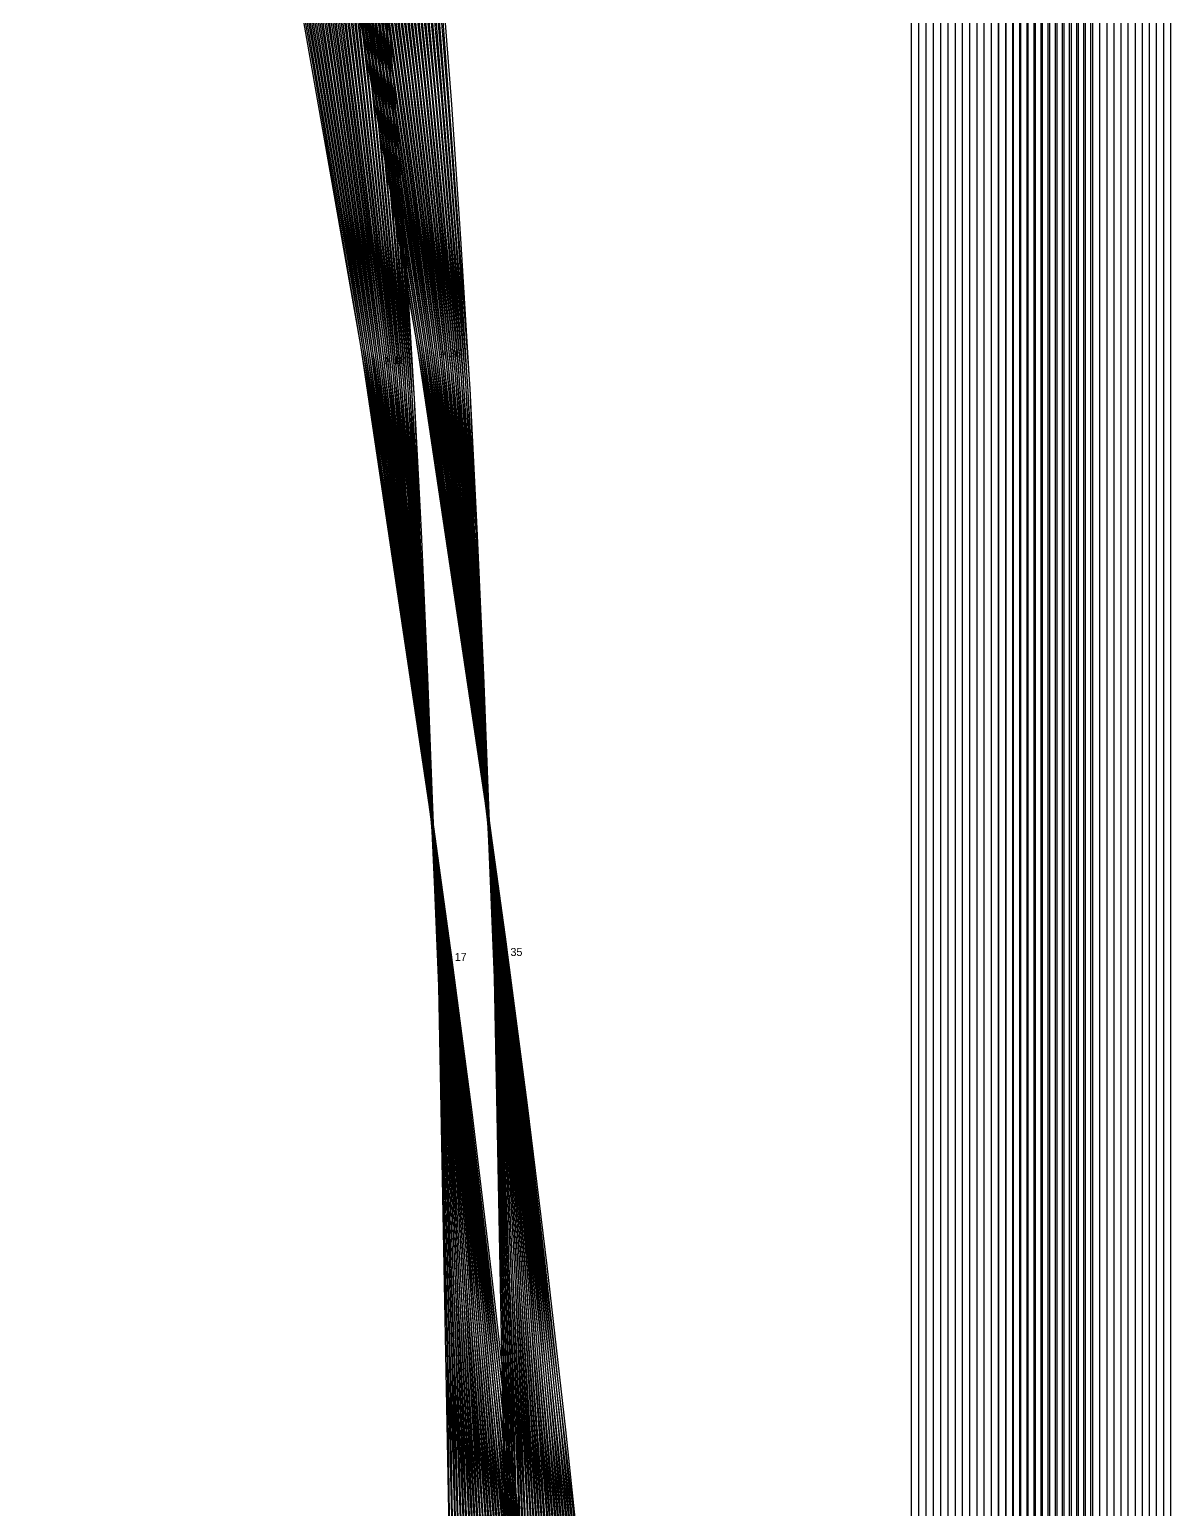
# Model space of a CAD drawing. Extents: x -183 to 1251, y -69 to 1317.
# Drawn here: x 6.3 to 149, y 300.9 to 485.8 of the extents above; entities that cross this region are included whole.
import ezdxf

# ---------------------------------------------------------------- set-up
doc = ezdxf.new("R2010")
doc.units = 0
for name, color, linetype in [('1', 7, 'CONTINUOUS'), ('14', 7, 'CONTINUOUS'), ('3', 7, 'CONTINUOUS'), ('84', 7, 'CONTINUOUS'), ('87', 7, 'CONTINUOUS')]:
    doc.layers.add(name, color=color, linetype=linetype)

# ---------------------------------------------------------------- blocks, each defined once
blk = doc.blocks.new('piece-1_s220_M')
at = {"layer": '1'}
blk.add_lwpolyline([(62.24, 663.8), (62.3, 655.83), (62.87, 646.66), (67.11, 633.73), (74.44, 623.52), (82.23, 617.17), (92.26, 612.49), (98.75, 610.96), (106.59, 610.41), (106.81, 610.41), (126.57, 610.01), (126.57, 13.48), (59.57, 13.48), (59.61, 110.45), (59.58, 202.54), (59.04, 287.5), (57.51, 366.25), (54.47, 439.67), (49.46, 508.64), (44, 558.88), (37.18, 605.47), (28.78, 650.21)], close=True, dxfattribs=at)
at = {"layer": '14'}
blk.add_lwpolyline([(55.32, 653.44), (55.7, 647.27), (57.85, 637.73), (60.65, 630.98), (65.87, 622.71), (74.46, 614.09), (82.49, 608.96), (93.62, 604.83), (100.7, 603.66), (116.57, 603.21), (116.57, 23.48), (66.57, 23.48), (66.61, 110.83), (66.57, 203.12), (66.03, 288.3), (64.48, 367.27), (61.42, 440.93), (56.36, 510.13), (48.83, 575.67), (41.26, 622.86), (36.79, 645.91)], close=True, dxfattribs=at)
at = {"layer": '84'}
for points in [[(126.57, 610.01), (126.57, 13.48)], [(59.04, 287.5), (58.61, 318.92), (57.99, 348.33), (57.51, 366.25), (57.47, 367.52), (56.86, 386.36), (56.15, 404.88), (55.34, 423.08), (54.47, 439.67), (54.4, 440.98), (53.35, 458.59), (52.16, 475.92), (50.83, 492.98)]]:
    blk.add_lwpolyline(points, dxfattribs=at)
at = {"layer": '87'}
for points in [[(116.57, 603.21), (116.57, 23.48)], [(66.03, 288.3), (65.61, 319.04), (64.99, 348.5), (64.48, 367.27), (64.47, 367.72), (63.86, 386.61), (63.15, 405.17), (62.33, 423.42), (61.42, 440.93), (61.39, 441.37), (60.33, 459.03), (59.14, 476.43), (57.81, 493.56)]]:
    blk.add_lwpolyline(points, dxfattribs=at)
blk = doc.blocks.new('piece-9_s240_M')
at = {"layer": '1'}
blk.add_lwpolyline([(61.42, 664.04), (61.48, 655.87), (62.12, 646.48), (66.55, 633.27), (74.1, 622.83), (82.09, 616.33), (92.36, 611.53), (99, 609.95), (107.03, 609.37), (107.26, 609.36), (127.5, 608.96), (127.5, 13.24), (60.5, 13.24), (60.48, 110.37), (60.28, 202.61), (59.44, 287.7), (57.58, 366.56), (54.2, 440.09), (48.89, 509.15), (43.24, 559.45), (36.3, 606.1), (27.85, 650.9)], close=True, dxfattribs=at)
at = {"layer": '14'}
blk.add_lwpolyline([(54.5, 653.81), (54.89, 647.47), (57.1, 637.66), (59.98, 630.71), (65.35, 622.21), (74.19, 613.35), (82.45, 608.06), (93.89, 603.82), (101.18, 602.61), (117.5, 602.15), (117.5, 23.24), (67.5, 23.24), (67.48, 110.72), (67.27, 203.16), (66.43, 288.46), (64.55, 367.54), (61.15, 441.3), (55.79, 510.58), (48.02, 576.2), (40.37, 623.45), (35.88, 646.52)], close=True, dxfattribs=at)
at = {"layer": '84'}
for points in [[(127.5, 608.96), (127.5, 13.24)], [(59.44, 287.7), (58.89, 319.07), (58.14, 348.52), (57.58, 366.56), (57.54, 367.73), (56.85, 386.6), (56.05, 405.14), (55.15, 423.36), (54.2, 440.09), (54.14, 441.28), (53, 458.91), (51.73, 476.27), (50.33, 493.36)]]:
    blk.add_lwpolyline(points, dxfattribs=at)
at = {"layer": '87'}
for points in [[(117.5, 602.15), (117.5, 23.24)], [(66.43, 288.46), (65.89, 319.22), (65.14, 348.71), (64.55, 367.54), (64.54, 367.97), (63.84, 386.87), (63.05, 405.46), (62.14, 423.73), (61.15, 441.3), (61.12, 441.71), (59.98, 459.39), (58.71, 476.81), (57.31, 493.96)]]:
    blk.add_lwpolyline(points, dxfattribs=at)
blk = doc.blocks.new('piece-17_s260_M')
at = {"layer": '1'}
blk.add_lwpolyline([(60.59, 664.28), (60.66, 655.92), (61.35, 646.3), (65.98, 632.8), (73.74, 622.13), (81.93, 615.49), (92.44, 610.56), (99.24, 608.93), (107.46, 608.31), (107.7, 608.3), (128.43, 607.89), (128.43, 13), (61.43, 13), (61.34, 110.28), (60.95, 202.66), (59.84, 287.88), (57.65, 366.86), (53.94, 440.48), (48.32, 509.63), (42.48, 559.98), (35.42, 606.69), (26.93, 651.55)], close=True, dxfattribs=at)
at = {"layer": '14'}
blk.add_lwpolyline([(53.68, 654.18), (54.07, 647.67), (56.35, 637.58), (59.3, 630.44), (64.83, 621.71), (73.91, 612.59), (82.4, 607.16), (94.16, 602.8), (101.65, 601.56), (118.42, 601.09), (118.42, 23), (68.43, 23), (68.34, 110.61), (67.95, 203.18), (66.83, 288.6), (64.62, 367.79), (60.88, 441.64), (55.21, 511), (47.23, 576.69), (39.47, 624), (34.97, 647.11)], close=True, dxfattribs=at)
at = {"layer": '84'}
for points in [[(128.43, 607.89), (128.43, 13)], [(59.84, 287.88), (59.17, 319.2), (58.3, 348.69), (57.65, 366.86), (57.61, 367.92), (56.83, 386.81), (55.95, 405.37), (54.97, 423.62), (53.94, 440.48), (53.87, 441.57), (52.65, 459.22), (51.31, 476.6), (49.84, 493.71)]]:
    blk.add_lwpolyline(points, dxfattribs=at)
at = {"layer": '87'}
for points in [[(118.42, 601.09), (118.42, 23)], [(66.83, 288.6), (66.17, 319.38), (65.29, 348.91), (64.62, 367.79), (64.61, 368.19), (63.83, 387.12), (62.95, 405.73), (61.96, 424.03), (60.88, 441.64), (60.86, 442.02), (59.63, 459.73), (58.29, 477.17), (56.81, 494.34)]]:
    blk.add_lwpolyline(points, dxfattribs=at)
blk = doc.blocks.new('piece-25_s280_M')
at = {"layer": '1'}
blk.add_lwpolyline([(59.76, 664.53), (59.83, 655.97), (60.6, 646.13), (65.4, 632.34), (73.38, 621.44), (81.77, 614.65), (92.52, 609.59), (99.47, 607.9), (107.89, 607.25), (108.13, 607.24), (129.35, 606.82), (129.35, 12.75), (62.35, 12.75), (62.19, 110.18), (61.62, 202.7), (60.24, 288.05), (57.72, 367.13), (53.67, 440.85), (47.75, 510.08), (41.73, 560.49), (34.55, 607.25), (26.01, 652.18)], close=True, dxfattribs=at)
at = {"layer": '14'}
blk.add_lwpolyline([(52.85, 654.54), (53.25, 647.85), (55.59, 637.5), (58.63, 630.16), (64.3, 621.19), (73.63, 611.83), (82.34, 606.25), (94.43, 601.77), (102.11, 600.5), (119.35, 600.02), (119.35, 22.75), (69.35, 22.75), (69.19, 110.49), (68.62, 203.19), (67.22, 288.73), (64.69, 368.03), (60.61, 441.97), (54.65, 511.41), (46.43, 577.17), (38.59, 624.53), (34.06, 647.67)], close=True, dxfattribs=at)
at = {"layer": '84'}
for points in [[(129.35, 606.82), (129.35, 12.75)], [(60.24, 288.05), (59.45, 319.32), (58.45, 348.84), (57.72, 367.13), (57.68, 368.1), (56.82, 387.01), (55.85, 405.6), (54.79, 423.87), (53.67, 440.85), (53.61, 441.83), (52.31, 459.51), (50.89, 476.91), (49.34, 494.04)]]:
    blk.add_lwpolyline(points, dxfattribs=at)
at = {"layer": '87'}
for points in [[(119.35, 600.02), (119.35, 22.75)], [(67.22, 288.73), (66.44, 319.53), (65.44, 349.1), (64.69, 368.03), (64.68, 368.39), (63.81, 387.35), (62.85, 405.98), (61.77, 424.3), (60.61, 441.97), (60.59, 442.32), (59.29, 460.05), (57.87, 477.5), (56.31, 494.7)]]:
    blk.add_lwpolyline(points, dxfattribs=at)
blk = doc.blocks.new('piece-33_s300_M')
at = {"layer": '1'}
blk.add_lwpolyline([(58.93, 664.79), (59, 656.03), (59.84, 645.97), (64.81, 631.87), (73, 620.74), (81.59, 613.8), (92.59, 608.62), (99.7, 606.87), (108.3, 606.18), (108.55, 606.17), (130.26, 605.74), (130.26, 12.49), (63.27, 12.49), (63.06, 110.07), (62.29, 202.73), (60.63, 288.2), (57.79, 367.39), (53.4, 441.2), (47.18, 510.51), (40.98, 560.97), (33.68, 607.79), (25.09, 652.77)], close=True, dxfattribs=at)
at = {"layer": '14'}
blk.add_lwpolyline([(52.01, 654.9), (52.43, 648.03), (54.82, 637.41), (57.94, 629.88), (63.76, 620.67), (73.34, 611.06), (82.28, 605.34), (94.68, 600.74), (102.57, 599.43), (120.26, 598.94), (120.26, 22.5), (70.26, 22.5), (70.06, 110.36), (69.29, 203.19), (67.61, 288.86), (64.76, 368.26), (60.35, 442.28), (54.08, 511.8), (45.64, 577.62), (37.7, 625.04), (33.16, 648.21)], close=True, dxfattribs=at)
at = {"layer": '84'}
for points in [[(130.26, 605.74), (130.26, 12.49)], [(60.63, 288.2), (59.72, 319.43), (58.6, 348.98), (57.79, 367.39), (57.75, 368.26), (56.8, 387.2), (55.76, 405.8), (54.6, 424.09), (53.4, 441.2), (53.34, 442.08), (51.97, 459.78), (50.47, 477.2), (48.85, 494.35)]]:
    blk.add_lwpolyline(points, dxfattribs=at)
at = {"layer": '87'}
for points in [[(120.26, 598.94), (120.26, 22.5)], [(67.61, 288.86), (66.71, 319.66), (65.59, 349.26), (64.76, 368.26), (64.74, 368.59), (63.79, 387.57), (62.74, 406.22), (61.59, 424.56), (60.35, 442.28), (60.33, 442.6), (58.94, 460.35), (57.44, 477.83), (55.82, 495.04)]]:
    blk.add_lwpolyline(points, dxfattribs=at)
blk = doc.blocks.new('piece-41_s320_M')
at = {"layer": '1'}
blk.add_lwpolyline([(58.09, 665.05), (58.16, 656.09), (59.08, 645.81), (64.22, 631.41), (72.62, 620.05), (81.41, 612.95), (92.65, 607.64), (99.92, 605.84), (108.72, 605.11), (108.97, 605.1), (131.17, 604.66), (131.17, 12.24), (64.18, 12.24), (63.91, 109.95), (62.96, 202.75), (61.03, 288.34), (57.85, 367.64), (53.14, 441.54), (46.61, 510.92), (40.23, 561.43), (32.82, 608.3), (24.18, 653.35)], close=True, dxfattribs=at)
at = {"layer": '14'}
blk.add_lwpolyline([(51.17, 655.26), (51.6, 648.21), (54.06, 637.31), (57.25, 629.59), (63.23, 620.14), (73.05, 610.29), (82.22, 604.42), (94.94, 599.7), (103.03, 598.36), (121.17, 597.86), (121.17, 22.24), (71.17, 22.24), (70.91, 110.22), (69.95, 203.19), (68.01, 288.97), (64.82, 368.47), (60.08, 442.58), (53.52, 512.17), (44.85, 578.06), (36.82, 625.53), (32.26, 648.73)], close=True, dxfattribs=at)
at = {"layer": '84'}
for points in [[(131.17, 604.66), (131.17, 12.24)], [(61.03, 288.34), (60.35, 309.42), (59.59, 329.44), (58.75, 349.11), (57.85, 367.64), (57.82, 368.41), (56.79, 387.37), (55.66, 406), (54.42, 424.31), (53.14, 441.54), (53.08, 442.32), (51.63, 460.03), (50.05, 477.48), (48.36, 494.65)]]:
    blk.add_lwpolyline(points, dxfattribs=at)
at = {"layer": '87'}
for points in [[(121.17, 597.86), (121.17, 22.24)], [(68.01, 288.97), (67.34, 309.66), (66.59, 329.72), (65.74, 349.42), (64.82, 368.47), (64.81, 368.77), (63.78, 387.77), (62.64, 406.44), (61.4, 424.8), (60.08, 442.58), (60.06, 442.86), (58.6, 460.64), (57.02, 478.13), (55.32, 495.37)]]:
    blk.add_lwpolyline(points, dxfattribs=at)
blk = doc.blocks.new('piece-49_s340_M')
at = {"layer": '1'}
blk.add_lwpolyline([(57.25, 665.31), (57.32, 656.15), (58.31, 645.65), (63.61, 630.95), (72.23, 619.35), (81.21, 612.1), (92.7, 606.66), (100.13, 604.8), (109.12, 604.03), (109.38, 604.03), (132.08, 603.57), (132.08, 11.97), (65.09, 11.97), (64.76, 109.83), (63.62, 202.76), (61.41, 288.46), (57.92, 367.87), (52.87, 441.85), (46.05, 511.31), (39.48, 561.87), (31.95, 608.8), (23.28, 653.9)], close=True, dxfattribs=at)
at = {"layer": '14'}
blk.add_lwpolyline([(50.33, 655.6), (50.77, 648.38), (53.29, 637.21), (56.56, 629.3), (62.68, 619.62), (72.75, 609.52), (82.15, 603.5), (95.19, 598.66), (103.48, 597.29), (122.08, 596.77), (122.08, 21.97), (72.08, 21.97), (71.76, 110.08), (70.61, 203.18), (68.4, 289.07), (64.89, 368.67), (59.81, 442.86), (52.95, 512.52), (44.07, 578.48), (35.94, 626), (31.37, 649.24)], close=True, dxfattribs=at)
at = {"layer": '84'}
for points in [[(132.08, 603.57), (132.08, 11.97)], [(61.41, 288.46), (60.66, 309.49), (59.82, 329.54), (58.9, 349.22), (57.92, 367.87), (57.88, 368.55), (56.77, 387.53), (55.56, 406.18), (54.24, 424.51), (52.87, 441.85), (52.82, 442.54), (51.28, 460.28), (49.63, 477.74), (47.87, 494.94)]]:
    blk.add_lwpolyline(points, dxfattribs=at)
at = {"layer": '87'}
for points in [[(122.08, 596.77), (122.08, 21.97)], [(68.4, 289.07), (67.65, 309.76), (66.82, 329.85), (65.89, 349.57), (64.89, 368.67), (64.87, 368.94), (63.76, 387.96), (62.54, 406.66), (61.22, 425.04), (59.81, 442.86), (59.79, 443.11), (58.25, 460.91), (56.6, 478.43), (54.83, 495.68)]]:
    blk.add_lwpolyline(points, dxfattribs=at)
blk = doc.blocks.new('piece-57_s360_M')
at = {"layer": '1'}
blk.add_lwpolyline([(56.4, 665.58), (56.48, 656.22), (57.54, 645.49), (63.01, 630.49), (71.83, 618.65), (81.02, 611.25), (92.75, 605.67), (100.34, 603.76), (109.52, 602.95), (109.79, 602.94), (132.98, 602.48), (132.98, 11.7), (65.99, 11.7), (65.6, 109.7), (64.27, 202.76), (61.8, 288.58), (57.98, 368.09), (52.6, 442.16), (45.48, 511.68), (38.73, 562.3), (31.1, 609.27), (22.37, 654.44)], close=True, dxfattribs=at)
at = {"layer": '14'}
blk.add_lwpolyline([(49.48, 655.95), (49.93, 648.55), (52.51, 637.1), (55.87, 629), (62.14, 619.08), (72.45, 608.74), (82.08, 602.57), (95.44, 597.62), (103.93, 596.21), (122.98, 595.68), (122.98, 21.7), (72.98, 21.7), (72.6, 109.94), (71.27, 203.16), (68.78, 289.16), (64.95, 368.86), (59.55, 443.14), (52.39, 512.86), (43.29, 578.88), (35.06, 626.46), (30.47, 649.72)], close=True, dxfattribs=at)
at = {"layer": '84'}
for points in [[(132.98, 602.48), (132.98, 11.7)], [(61.8, 288.58), (60.97, 309.56), (60.05, 329.63), (59.05, 349.33), (57.98, 368.09), (57.95, 368.68), (56.75, 387.68), (55.46, 406.35), (54.06, 424.7), (52.6, 442.16), (52.55, 442.75), (50.94, 460.51), (49.22, 477.99), (47.38, 495.21)]]:
    blk.add_lwpolyline(points, dxfattribs=at)
at = {"layer": '87'}
for points in [[(122.98, 595.68), (122.98, 21.7)], [(68.78, 289.16), (67.96, 309.85), (67.05, 329.97), (66.04, 349.71), (64.95, 368.86), (64.93, 369.09), (63.74, 388.14), (62.44, 406.86), (61.04, 425.26), (59.55, 443.14), (59.53, 443.36), (57.91, 461.17), (56.18, 478.71), (54.34, 495.98)]]:
    blk.add_lwpolyline(points, dxfattribs=at)
blk = doc.blocks.new('piece-65_s380_M')
at = {"layer": '1'}
blk.add_lwpolyline([(55.55, 665.85), (55.63, 656.29), (56.76, 645.33), (62.4, 630.03), (71.43, 617.95), (80.82, 610.39), (92.8, 604.69), (100.54, 602.72), (109.92, 601.87), (110.2, 601.86), (133.88, 601.39), (133.88, 11.43), (66.89, 11.43), (66.45, 109.57), (64.93, 202.76), (62.2, 288.7), (58.04, 368.3), (52.33, 442.45), (44.92, 512.04), (37.99, 562.71), (30.24, 609.73), (21.47, 654.96)], close=True, dxfattribs=at)
at = {"layer": '14'}
blk.add_lwpolyline([(48.63, 656.29), (49.09, 648.72), (51.73, 637), (55.17, 628.7), (61.59, 618.55), (72.15, 607.95), (82.01, 601.64), (95.68, 596.57), (104.38, 595.13), (123.88, 594.58), (123.88, 21.43), (73.88, 21.43), (73.44, 109.79), (71.92, 203.14), (69.18, 289.26), (65.01, 369.05), (59.28, 443.4), (51.83, 513.19), (42.5, 579.28), (34.19, 626.91), (29.58, 650.2)], close=True, dxfattribs=at)
at = {"layer": '84'}
for points in [[(133.88, 601.39), (133.88, 11.43)], [(62.18, 289.13), (61.28, 309.61), (60.28, 329.71), (59.19, 349.44), (58.04, 368.3), (58.01, 368.8), (56.73, 387.82), (55.35, 406.51), (53.88, 424.88), (52.33, 442.45), (52.29, 442.95), (50.6, 460.73), (48.8, 478.23), (46.89, 495.47)]]:
    blk.add_lwpolyline(points, dxfattribs=at)
at = {"layer": '87'}
for points in [[(123.88, 594.58), (123.88, 21.43)], [(69.17, 289.42), (68.27, 309.94), (67.27, 330.08), (66.18, 349.84), (65.01, 369.05), (65, 369.25), (63.72, 388.31), (62.33, 407.05), (60.85, 425.47), (59.28, 443.4), (59.26, 443.59), (57.57, 461.42), (55.76, 478.98), (53.84, 496.27)]]:
    blk.add_lwpolyline(points, dxfattribs=at)
blk = doc.blocks.new('piece-73_s400_M')
at = {"layer": '1'}
blk.add_lwpolyline([(54.7, 666.12), (54.78, 656.36), (55.98, 645.18), (61.78, 629.57), (71.03, 617.25), (80.61, 609.54), (92.84, 603.7), (100.74, 601.67), (110.32, 600.78), (110.6, 600.77), (134.78, 600.29), (134.78, 11.16), (67.79, 11.16), (67.28, 109.44), (65.59, 202.75), (62.58, 288.8), (58.1, 368.5), (52.07, 442.73), (44.35, 512.39), (37.25, 563.1), (29.38, 610.18), (20.57, 655.46)], close=True, dxfattribs=at)
at = {"layer": '14'}
blk.add_lwpolyline([(47.78, 656.63), (48.25, 648.88), (50.96, 636.89), (54.47, 628.39), (61.04, 618.01), (71.85, 607.17), (81.93, 600.71), (95.92, 595.52), (104.83, 594.05), (124.78, 593.49), (124.78, 21.16), (74.78, 21.16), (74.28, 109.64), (72.59, 203.11), (69.56, 289.34), (65.07, 369.22), (59.01, 443.65), (51.27, 513.51), (41.72, 579.66), (33.31, 627.34), (28.69, 650.66)], close=True, dxfattribs=at)
at = {"layer": '84'}
for points in [[(134.78, 600.29), (134.78, 11.16)], [(62.56, 289.16), (61.58, 309.67), (60.51, 329.78), (59.34, 349.53), (58.1, 368.5), (58.08, 368.92), (56.72, 387.95), (55.26, 406.66), (53.69, 425.06), (52.07, 442.73), (52.03, 443.14), (50.26, 460.94), (48.38, 478.47), (46.4, 495.72)]]:
    blk.add_lwpolyline(points, dxfattribs=at)
at = {"layer": '87'}
for points in [[(124.78, 593.49), (124.78, 21.16)], [(69.56, 289.48), (68.57, 310.02), (67.5, 330.18), (66.33, 349.96), (65.07, 369.22), (65.06, 369.39), (63.7, 388.48), (62.23, 407.23), (60.67, 425.67), (59.01, 443.65), (59, 443.81), (57.22, 461.66), (55.34, 479.24), (53.35, 496.55)]]:
    blk.add_lwpolyline(points, dxfattribs=at)
blk = doc.blocks.new('piece-81_s420_M')
at = {"layer": '1'}
blk.add_lwpolyline([(53.85, 666.4), (53.93, 656.44), (55.2, 645.03), (61.16, 629.11), (70.62, 616.55), (80.4, 608.68), (92.88, 602.71), (100.94, 600.63), (110.71, 599.69), (111, 599.69), (135.68, 599.19), (135.68, 10.88), (68.69, 10.88), (68.12, 109.3), (66.26, 202.74), (62.96, 288.9), (58.17, 368.69), (51.8, 443), (43.79, 512.73), (36.51, 563.49), (28.53, 610.61), (19.67, 655.95)], close=True, dxfattribs=at)
at = {"layer": '14'}
blk.add_lwpolyline([(46.93, 656.97), (47.41, 649.04), (50.18, 636.78), (53.77, 628.09), (60.49, 617.47), (71.54, 606.38), (81.86, 599.77), (96.17, 594.47), (105.27, 592.96), (125.68, 592.39), (125.68, 20.88), (75.68, 20.88), (75.12, 109.48), (73.26, 203.08), (69.95, 289.42), (65.14, 369.39), (58.75, 443.9), (50.71, 513.82), (40.94, 580.03), (32.44, 627.76), (27.8, 651.12)], close=True, dxfattribs=at)
at = {"layer": '84'}
for points in [[(135.68, 599.19), (135.68, 10.88)], [(62.95, 289.19), (61.89, 309.71), (60.74, 329.85), (59.49, 349.62), (58.17, 368.69), (58.14, 369.02), (56.7, 388.08), (55.16, 406.81), (53.51, 425.22), (51.8, 443), (51.77, 443.33), (49.92, 461.15), (47.97, 478.69), (45.92, 495.97)]]:
    blk.add_lwpolyline(points, dxfattribs=at)
at = {"layer": '87'}
for points in [[(125.68, 592.39), (125.68, 20.88)], [(69.94, 289.53), (68.88, 310.09), (67.72, 330.27), (66.47, 350.08), (65.14, 369.39), (65.13, 369.53), (63.68, 388.63), (62.13, 407.41), (60.49, 425.87), (58.75, 443.9), (58.73, 444.03), (56.88, 461.89), (54.93, 479.49), (52.87, 496.82)]]:
    blk.add_lwpolyline(points, dxfattribs=at)
blk = doc.blocks.new('piece-89_s440_M')
at = {"layer": '1'}
blk.add_lwpolyline([(53, 666.68), (53.08, 656.52), (54.41, 644.88), (60.54, 628.65), (70.2, 615.85), (80.19, 607.82), (92.91, 601.71), (101.13, 599.57), (111.1, 598.6), (111.39, 598.59), (136.57, 598.09), (136.57, 10.6), (69.59, 10.6), (68.97, 109.15), (66.92, 202.73), (63.34, 289), (58.23, 368.88), (51.53, 443.26), (43.23, 513.05), (35.77, 563.86), (27.67, 611.03), (18.78, 656.43)], close=True, dxfattribs=at)
at = {"layer": '14'}
blk.add_lwpolyline([(46.07, 657.3), (46.57, 649.2), (49.39, 636.66), (53.07, 627.78), (59.94, 616.92), (71.23, 605.59), (81.78, 598.84), (96.4, 593.41), (105.71, 591.87), (126.57, 591.29), (126.57, 20.6), (76.57, 20.6), (75.96, 109.32), (73.91, 203.05), (70.33, 289.49), (65.19, 369.56), (58.48, 444.14), (50.15, 514.12), (40.16, 580.39), (31.57, 628.17), (26.91, 651.56)], close=True, dxfattribs=at)
at = {"layer": '84'}
for points in [[(136.57, 598.09), (136.57, 10.6)], [(63.33, 289.21), (62.2, 309.76), (60.96, 329.91), (59.64, 349.7), (58.23, 368.88), (58.21, 369.12), (56.68, 388.2), (55.06, 406.95), (53.33, 425.38), (51.53, 443.26), (51.51, 443.51), (49.58, 461.34), (47.56, 478.91), (45.43, 496.2)]]:
    blk.add_lwpolyline(points, dxfattribs=at)
at = {"layer": '87'}
for points in [[(126.57, 591.29), (126.57, 20.6)], [(70.32, 289.58), (69.18, 310.16), (67.95, 330.36), (66.62, 350.19), (65.19, 369.56), (65.19, 369.66), (63.66, 388.78), (62.03, 407.58), (60.3, 426.06), (58.48, 444.14), (58.47, 444.23), (56.54, 462.12), (54.51, 479.73), (52.38, 497.08)]]:
    blk.add_lwpolyline(points, dxfattribs=at)
blk = doc.blocks.new('piece-97_s460_M')
at = {"layer": '1'}
blk.add_lwpolyline([(52.14, 666.96), (52.23, 656.59), (53.62, 644.73), (59.92, 628.2), (69.79, 615.15), (79.97, 606.96), (92.94, 600.72), (101.32, 598.52), (111.49, 597.51), (111.78, 597.5), (137.47, 596.99), (137.47, 10.32), (70.48, 10.32), (69.82, 109.01), (67.57, 202.71), (63.72, 289.09), (58.29, 369.06), (51.27, 443.52), (42.66, 513.37), (35.03, 564.23), (26.82, 611.45), (17.88, 656.9)], close=True, dxfattribs=at)
at = {"layer": '14'}
blk.add_lwpolyline([(45.22, 657.63), (45.72, 649.35), (48.61, 636.55), (52.37, 627.47), (59.38, 616.38), (70.92, 604.8), (81.7, 597.9), (96.64, 592.36), (106.15, 590.78), (127.47, 590.19), (127.47, 20.33), (77.47, 20.33), (76.82, 109.17), (74.56, 203.01), (70.71, 289.56), (65.26, 369.72), (58.21, 444.37), (49.59, 514.42), (39.38, 580.75), (30.7, 628.58), (26.03, 652)], close=True, dxfattribs=at)
at = {"layer": '84'}
for points in [[(137.47, 596.99), (137.47, 10.32)], [(63.71, 289.23), (62.5, 309.8), (61.19, 329.97), (59.78, 349.78), (58.29, 369.06), (58.27, 369.22), (56.66, 388.32), (54.96, 407.09), (53.15, 425.53), (51.27, 443.52), (51.25, 443.68), (49.25, 461.53), (47.14, 479.12), (44.95, 496.43)]]:
    blk.add_lwpolyline(points, dxfattribs=at)
at = {"layer": '87'}
for points in [[(127.47, 590.19), (127.47, 20.33)], [(70.7, 289.62), (69.49, 310.23), (68.17, 330.45), (66.76, 350.3), (65.26, 369.72), (65.25, 369.78), (63.64, 388.93), (61.93, 407.74), (60.11, 426.24), (58.21, 444.37), (58.21, 444.43), (56.2, 462.34), (54.09, 479.97), (51.89, 497.34)]]:
    blk.add_lwpolyline(points, dxfattribs=at)
blk = doc.blocks.new('piece-105_s480_M')
at = {"layer": '1'}
blk.add_lwpolyline([(51.28, 667.24), (51.37, 656.67), (52.83, 644.58), (59.29, 627.74), (69.37, 614.45), (79.75, 606.1), (92.97, 599.72), (101.51, 597.47), (111.87, 596.41), (112.17, 596.41), (138.36, 595.88), (138.36, 10.04), (71.37, 10.04), (70.65, 108.86), (68.22, 202.69), (64.1, 289.17), (58.34, 369.23), (51, 443.76), (42.1, 513.68), (34.29, 564.58), (25.97, 611.85), (16.99, 657.36)], close=True, dxfattribs=at)
at = {"layer": '14'}
blk.add_lwpolyline([(44.36, 657.96), (44.88, 649.51), (47.83, 636.43), (51.66, 627.16), (58.83, 615.83), (70.61, 604), (81.62, 596.96), (96.88, 591.3), (106.59, 589.69), (128.36, 589.08), (128.36, 20.04), (78.36, 20.04), (77.65, 109), (75.21, 202.97), (71.08, 289.63), (65.32, 369.87), (57.95, 444.6), (49.03, 514.71), (38.61, 581.09), (29.83, 628.98), (25.14, 652.42)], close=True, dxfattribs=at)
at = {"layer": '84'}
for points in [[(138.36, 595.88), (138.36, 10.04)], [(64.1, 289.24), (62.81, 309.83), (61.42, 330.03), (59.93, 349.85), (58.34, 369.23), (58.34, 369.31), (56.65, 388.43), (54.86, 407.21), (52.97, 425.68), (51, 443.76), (50.99, 443.84), (48.91, 461.72), (46.73, 479.32), (44.46, 496.65)]]:
    blk.add_lwpolyline(points, dxfattribs=at)
at = {"layer": '87'}
for points in [[(128.36, 589.08), (128.36, 20.04)], [(71.08, 289.66), (69.79, 310.29), (68.4, 330.53), (66.91, 350.4), (65.32, 369.87), (65.31, 369.91), (63.62, 389.07), (61.83, 407.9), (59.93, 426.42), (57.95, 444.6), (57.94, 444.63), (55.86, 462.55), (53.68, 480.2), (51.4, 497.59)]]:
    blk.add_lwpolyline(points, dxfattribs=at)
blk = doc.blocks.new('piece-113_s500_M')
at = {"layer": '1'}
blk.add_lwpolyline([(50.43, 667.53), (50.52, 656.75), (52.04, 644.44), (58.66, 627.28), (68.95, 613.75), (79.53, 605.24), (92.99, 598.73), (101.7, 596.41), (112.26, 595.32), (112.56, 595.31), (139.25, 594.78), (139.25, 9.76), (72.26, 9.76), (71.49, 108.72), (68.87, 202.66), (64.48, 289.26), (58.4, 369.4), (50.73, 444.01), (41.54, 513.98), (33.55, 564.93), (25.12, 612.24), (16.1, 657.81)], close=True, dxfattribs=at)
at = {"layer": '14'}
blk.add_lwpolyline([(43.5, 658.29), (44.03, 649.66), (47.04, 636.31), (50.95, 626.85), (58.27, 615.28), (70.3, 603.21), (81.54, 596.02), (97.12, 590.24), (107.03, 588.6), (129.25, 587.98), (129.25, 19.76), (79.25, 19.76), (78.49, 108.84), (75.86, 202.94), (71.46, 289.7), (65.37, 370.02), (57.68, 444.82), (48.47, 514.99), (37.83, 581.43), (28.96, 629.37), (24.26, 652.84)], close=True, dxfattribs=at)
at = {"layer": '3'}
for p in [(50.73, 444.01), (57.68, 444.82), (65.37, 370.02), (58.4, 369.4)]:
    blk.add_point(p, dxfattribs=at)
at = {"layer": '84'}
for points in [[(139.25, 594.78), (139.25, 9.76)], [(64.48, 289.26), (63.11, 309.86), (61.64, 330.08), (60.07, 349.92), (58.4, 369.4), (56.63, 388.54), (54.76, 407.34), (52.79, 425.83), (50.73, 444.01), (48.57, 461.9), (46.32, 479.51), (43.98, 496.87)]]:
    blk.add_lwpolyline(points, dxfattribs=at)
at = {"layer": '87'}
for points in [[(129.25, 587.98), (129.25, 19.76)], [(71.46, 289.7), (70.09, 310.35), (68.62, 330.61), (67.05, 350.49), (65.37, 370.02), (63.6, 389.2), (61.72, 408.06), (59.75, 426.59), (57.68, 444.82), (55.52, 462.76), (53.26, 480.43), (50.91, 497.83)]]:
    blk.add_lwpolyline(points, dxfattribs=at)
at = {"layer": '1'}
for s, p in [('# 18', (50.73, 444.01)), ('# 17', (58.4, 369.4))]:
    blk.add_text(s, height=1, dxfattribs=at).set_placement(p)
at = {"layer": '14'}
for s, p in [('# 36', (57.68, 444.82)), ('# 35', (65.37, 370.02))]:
    blk.add_text(s, height=1, dxfattribs=at).set_placement(p)
blk = doc.blocks.new('piece-121_s520_M')
at = {"layer": '1'}
blk.add_lwpolyline([(49.56, 667.81), (49.66, 656.84), (51.25, 644.29), (58.03, 626.83), (68.52, 613.05), (79.31, 604.37), (93.02, 597.73), (101.88, 595.36), (112.64, 594.22), (112.95, 594.21), (140.14, 593.67), (140.14, 9.47), (73.15, 9.47), (72.32, 108.57), (69.51, 202.64), (64.85, 289.33), (58.45, 369.56), (50.45, 444.24), (40.98, 514.27), (32.81, 565.26), (24.27, 612.62), (15.21, 658.25)], close=True, dxfattribs=at)
at = {"layer": '14'}
blk.add_lwpolyline([(42.64, 658.62), (43.18, 649.81), (46.25, 636.18), (50.24, 626.53), (57.71, 614.73), (69.99, 602.41), (81.45, 595.07), (97.35, 589.18), (107.46, 587.5), (130.14, 586.87), (130.14, 19.47), (80.14, 19.47), (79.32, 108.68), (76.51, 202.89), (71.84, 289.76), (65.43, 370.17), (57.41, 445.04), (47.91, 515.26), (37.05, 581.76), (28.08, 629.75), (23.37, 653.26)], close=True, dxfattribs=at)
at = {"layer": '84'}
for points in [[(140.14, 593.67), (140.14, 9.47)], [(64.85, 289.33), (63.41, 309.89), (61.87, 330.12), (60.22, 349.98), (58.46, 369.49), (58.45, 369.56), (56.61, 388.64), (54.65, 407.46), (52.61, 425.96), (50.46, 444.16), (50.45, 444.24), (48.23, 462.07), (45.9, 479.71), (43.49, 497.08)]]:
    blk.add_lwpolyline(points, dxfattribs=at)
at = {"layer": '87'}
for points in [[(130.14, 586.87), (130.14, 19.47)], [(71.84, 289.76), (70.4, 310.4), (68.84, 330.68), (67.19, 350.59), (65.43, 370.13), (65.43, 370.17), (63.57, 389.34), (61.62, 408.2), (59.56, 426.76), (57.41, 445.01), (57.41, 445.04), (55.17, 462.96), (52.84, 480.64), (50.42, 498.07)]]:
    blk.add_lwpolyline(points, dxfattribs=at)
blk = doc.blocks.new('piece-129_s540_M')
at = {"layer": '1'}
blk.add_lwpolyline([(48.7, 668.1), (48.81, 656.92), (50.47, 644.15), (57.4, 626.37), (68.1, 612.35), (79.08, 603.51), (93.04, 596.74), (102.06, 594.31), (113.02, 593.12), (113.33, 593.11), (141.03, 592.56), (141.03, 9.19), (74.04, 9.19), (73.15, 108.42), (70.16, 202.61), (65.23, 289.41), (58.51, 369.73), (50.19, 444.47), (40.42, 514.56), (32.08, 565.59), (23.4, 613), (14.32, 658.69)], close=True, dxfattribs=at)
at = {"layer": '14'}
blk.add_lwpolyline([(41.78, 658.94), (42.33, 649.96), (45.46, 636.06), (49.54, 626.22), (57.15, 614.18), (69.67, 601.62), (81.37, 594.13), (97.58, 588.12), (107.9, 586.41), (131.03, 585.76), (131.03, 19.19), (81.03, 19.19), (80.15, 108.51), (77.16, 202.85), (72.21, 289.82), (65.49, 370.31), (57.14, 445.25), (47.35, 515.53), (36.28, 582.09), (27.21, 630.12), (22.49, 653.66)], close=True, dxfattribs=at)
at = {"layer": '84'}
for points in [[(141.03, 592.56), (141.03, 9.19)], [(65.23, 289.41), (63.72, 309.91), (62.09, 330.17), (60.36, 350.05), (58.53, 369.56), (58.51, 369.73), (56.59, 388.74), (54.56, 407.57), (52.43, 426.1), (50.2, 444.31), (50.19, 444.47), (47.89, 462.24), (45.49, 479.89), (43.01, 497.29)]]:
    blk.add_lwpolyline(points, dxfattribs=at)
at = {"layer": '87'}
for points in [[(131.03, 585.76), (131.03, 19.19)], [(72.21, 289.82), (70.7, 310.45), (69.07, 330.75), (67.33, 350.68), (65.49, 370.24), (65.49, 370.31), (63.55, 389.46), (61.51, 408.35), (59.38, 426.92), (57.15, 445.19), (57.14, 445.25), (54.83, 463.16), (52.42, 480.86), (49.93, 498.3)]]:
    blk.add_lwpolyline(points, dxfattribs=at)
blk = doc.blocks.new('piece-137_s560_M')
at = {"layer": '1'}
blk.add_lwpolyline([(47.84, 668.39), (47.96, 657.01), (49.68, 644), (56.77, 625.92), (67.67, 611.65), (78.85, 602.65), (93.06, 595.74), (102.25, 593.26), (113.4, 592.02), (113.72, 592.01), (141.92, 591.45), (141.92, 8.9), (74.93, 8.9), (73.98, 108.26), (70.81, 202.58), (65.6, 289.48), (58.56, 369.88), (49.91, 444.69), (39.86, 514.84), (31.33, 565.91), (22.56, 613.37), (13.43, 659.11)], close=True, dxfattribs=at)
at = {"layer": '14'}
blk.add_lwpolyline([(40.92, 659.27), (41.48, 650.11), (44.67, 635.94), (48.83, 625.9), (56.59, 613.62), (69.36, 600.82), (81.28, 593.18), (97.81, 587.05), (108.33, 585.31), (131.92, 584.65), (131.92, 18.9), (81.92, 18.9), (80.98, 108.34), (77.8, 202.8), (72.59, 289.87), (65.54, 370.45), (56.87, 445.45), (46.79, 515.79), (35.48, 582.41), (26.34, 630.49), (21.61, 654.06)], close=True, dxfattribs=at)
at = {"layer": '84'}
for points in [[(141.92, 591.45), (141.92, 8.9)], [(65.6, 289.48), (64.02, 309.93), (62.32, 330.21), (60.51, 350.1), (58.59, 369.64), (58.56, 369.88), (56.57, 388.83), (54.46, 407.69), (52.25, 426.23), (49.94, 444.46), (49.91, 444.69), (47.55, 462.41), (45.08, 480.08), (42.52, 497.49)]]:
    blk.add_lwpolyline(points, dxfattribs=at)
at = {"layer": '87'}
for points in [[(131.92, 584.65), (131.92, 18.9)], [(72.59, 289.87), (71, 310.5), (69.29, 330.82), (67.47, 350.76), (65.55, 370.35), (65.54, 370.45), (63.53, 389.59), (61.41, 408.49), (59.19, 427.08), (56.89, 445.36), (56.87, 445.45), (54.49, 463.35), (52.01, 481.07), (49.44, 498.53)]]:
    blk.add_lwpolyline(points, dxfattribs=at)
blk = doc.blocks.new('piece-145_s580_M')
at = {"layer": '1'}
blk.add_lwpolyline([(46.98, 668.67), (47.11, 657.09), (48.89, 643.86), (56.13, 625.46), (67.25, 610.95), (78.63, 601.79), (93.08, 594.74), (102.43, 592.2), (113.77, 590.93), (114.1, 590.92), (142.81, 590.34), (142.81, 8.61), (75.82, 8.61), (74.81, 108.11), (71.45, 202.55), (65.97, 289.55), (58.62, 370.04), (49.64, 444.91), (39.3, 515.11), (30.6, 566.23), (21.71, 613.73), (12.55, 659.53)], close=True, dxfattribs=at)
at = {"layer": '14'}
blk.add_lwpolyline([(40.06, 659.59), (40.62, 650.26), (43.88, 635.81), (48.12, 625.58), (56.03, 613.07), (69.04, 600.02), (81.2, 592.24), (98.05, 585.99), (108.77, 584.21), (132.8, 583.54), (132.8, 18.61), (82.8, 18.61), (81.81, 108.18), (78.45, 202.76), (72.96, 289.93), (65.6, 370.59), (56.61, 445.66), (46.24, 516.05), (34.71, 582.72), (25.48, 630.86), (20.72, 654.46)], close=True, dxfattribs=at)
at = {"layer": '84'}
for points in [[(142.81, 590.34), (142.81, 8.61)], [(65.97, 289.55), (64.33, 309.95), (62.54, 330.24), (60.65, 350.16), (58.65, 369.72), (58.62, 370.04), (56.55, 388.92), (54.36, 407.8), (52.07, 426.35), (49.69, 444.61), (49.64, 444.91), (47.22, 462.57), (44.67, 480.26), (42.04, 497.68)]]:
    blk.add_lwpolyline(points, dxfattribs=at)
at = {"layer": '87'}
for points in [[(132.8, 583.54), (132.8, 18.61)], [(72.96, 289.93), (71.3, 310.54), (69.51, 330.88), (67.62, 350.85), (65.61, 370.45), (65.6, 370.59), (63.51, 389.71), (61.31, 408.63), (59.01, 427.24), (56.62, 445.53), (56.61, 445.66), (54.15, 463.54), (51.59, 481.28), (48.96, 498.75)]]:
    blk.add_lwpolyline(points, dxfattribs=at)
blk = doc.blocks.new('piece-153_s600_M')
at = {"layer": '1'}
blk.add_lwpolyline([(46.12, 668.96), (46.26, 657.18), (48.1, 643.72), (55.5, 625.01), (66.82, 610.25), (78.4, 600.92), (93.1, 593.75), (102.61, 591.15), (114.15, 589.82), (114.49, 589.82), (143.69, 589.23), (143.69, 8.32), (76.71, 8.32), (75.64, 107.95), (72.09, 202.51), (66.34, 289.62), (58.67, 370.19), (49.37, 445.12), (38.74, 515.38), (29.86, 566.54), (20.87, 614.09), (11.66, 659.95)], close=True, dxfattribs=at)
at = {"layer": '14'}
blk.add_lwpolyline([(39.19, 659.91), (39.77, 650.4), (43.09, 635.69), (47.41, 625.26), (55.47, 612.52), (68.73, 599.21), (81.11, 591.29), (98.28, 584.92), (109.2, 583.11), (133.69, 582.43), (133.69, 18.32), (83.69, 18.32), (82.64, 108.01), (79.09, 202.71), (73.34, 289.99), (65.65, 370.73), (56.34, 445.86), (45.68, 516.31), (33.94, 583.04), (24.62, 631.22), (19.84, 654.85)], close=True, dxfattribs=at)
at = {"layer": '84'}
for points in [[(143.69, 589.23), (143.69, 8.32)], [(66.34, 289.62), (64.63, 309.97), (62.77, 330.28), (60.8, 350.22), (58.72, 369.79), (58.67, 370.19), (56.54, 389.01), (54.26, 407.9), (51.89, 426.48), (49.43, 444.75), (49.37, 445.12), (46.88, 462.73), (44.26, 480.43), (41.56, 497.88)]]:
    blk.add_lwpolyline(points, dxfattribs=at)
at = {"layer": '87'}
for points in [[(133.69, 582.43), (133.69, 18.32)], [(73.34, 289.99), (71.6, 310.59), (69.74, 330.95), (67.76, 350.93), (65.67, 370.55), (65.65, 370.73), (63.49, 389.83), (61.21, 408.77), (58.83, 427.39), (56.36, 445.71), (56.34, 445.86), (53.81, 463.73), (51.18, 481.48), (48.47, 498.97)]]:
    blk.add_lwpolyline(points, dxfattribs=at)
blk = doc.blocks.new('piece-161_s620_M')
at = {"layer": '1'}
blk.add_lwpolyline([(45.25, 669.25), (45.4, 657.26), (47.31, 643.58), (54.86, 624.56), (66.38, 609.54), (78.17, 600.06), (93.12, 592.75), (102.79, 590.09), (114.52, 588.72), (114.87, 588.71), (144.58, 588.11), (144.58, 8.03), (77.59, 8.03), (76.47, 107.8), (72.74, 202.48), (66.71, 289.69), (58.72, 370.33), (49.1, 445.33), (38.18, 515.65), (29.12, 566.85), (20.03, 614.44), (10.77, 660.35)], close=True, dxfattribs=at)
at = {"layer": '14'}
blk.add_lwpolyline([(38.33, 660.24), (38.92, 650.55), (42.3, 635.56), (46.69, 624.94), (54.9, 611.96), (68.41, 598.41), (81.02, 590.34), (98.51, 583.85), (109.63, 582.01), (134.58, 581.31), (134.58, 18.03), (84.58, 18.03), (83.47, 107.84), (79.74, 202.67), (73.71, 290.04), (65.71, 370.86), (56.07, 446.06), (45.12, 516.56), (33.16, 583.34), (23.76, 631.58), (18.96, 655.24)], close=True, dxfattribs=at)
at = {"layer": '84'}
for points in [[(144.58, 588.11), (144.58, 8.03)], [(66.71, 289.69), (64.93, 309.99), (62.99, 330.32), (60.94, 350.27), (58.78, 369.86), (58.72, 370.33), (56.52, 389.1), (54.16, 408.01), (51.71, 426.6), (49.17, 444.88), (49.1, 445.33), (46.55, 462.88), (43.85, 480.6), (41.08, 498.07)]]:
    blk.add_lwpolyline(points, dxfattribs=at)
at = {"layer": '87'}
for points in [[(134.58, 581.31), (134.58, 18.03)], [(73.71, 290.04), (71.9, 310.62), (69.96, 331.01), (67.9, 351.01), (65.74, 370.65), (65.71, 370.86), (63.47, 389.94), (61.1, 408.9), (58.64, 427.54), (56.1, 445.87), (56.07, 446.06), (53.47, 463.91), (50.77, 481.68), (47.99, 499.19)]]:
    blk.add_lwpolyline(points, dxfattribs=at)
blk = doc.blocks.new('piece-169_s640_M')
at = {"layer": '1'}
blk.add_lwpolyline([(44.39, 669.55), (44.55, 657.35), (46.51, 643.44), (54.23, 624.1), (65.95, 608.84), (77.93, 599.2), (93.14, 591.75), (102.97, 589.04), (114.9, 587.62), (115.25, 587.61), (145.47, 587), (145.47, 7.74), (78.48, 7.74), (77.3, 107.64), (73.38, 202.45), (67.09, 289.76), (58.78, 370.48), (48.83, 445.54), (37.62, 515.91), (28.39, 567.15), (19.19, 614.79), (9.89, 660.76)], close=True, dxfattribs=at)
at = {"layer": '14'}
blk.add_lwpolyline([(37.47, 660.56), (38.07, 650.69), (41.5, 635.43), (45.98, 624.62), (54.34, 611.4), (68.09, 597.61), (80.93, 589.39), (98.74, 582.79), (110.07, 580.91), (135.46, 580.2), (135.46, 17.74), (85.47, 17.74), (84.3, 107.67), (80.39, 202.62), (74.08, 290.09), (65.77, 370.99), (55.81, 446.25), (44.56, 516.81), (32.4, 583.64), (22.9, 631.93), (18.08, 655.62)], close=True, dxfattribs=at)
at = {"layer": '84'}
for points in [[(145.47, 587), (145.47, 7.74)], [(67.09, 289.76), (65.24, 310), (63.22, 330.35), (61.09, 350.32), (58.85, 369.93), (58.78, 370.48), (56.5, 389.18), (54.06, 408.11), (51.53, 426.72), (48.91, 445.02), (48.83, 445.54), (46.21, 463.03), (43.44, 480.77), (40.6, 498.25)]]:
    blk.add_lwpolyline(points, dxfattribs=at)
at = {"layer": '87'}
for points in [[(135.46, 580.2), (135.46, 17.74)], [(74.08, 290.09), (72.2, 310.66), (70.18, 331.07), (68.04, 351.09), (65.8, 370.75), (65.77, 370.99), (63.45, 390.06), (61, 409.03), (58.46, 427.68), (55.84, 446.03), (55.81, 446.25), (53.13, 464.09), (50.35, 481.88), (47.5, 499.4)]]:
    blk.add_lwpolyline(points, dxfattribs=at)
blk = doc.blocks.new('piece-177_s660_M')
at = {"layer": '1'}
blk.add_lwpolyline([(43.53, 669.84), (43.7, 657.44), (45.72, 643.3), (53.59, 623.65), (65.52, 608.14), (77.7, 598.33), (93.15, 590.75), (103.14, 587.98), (115.27, 586.52), (115.63, 586.51), (146.35, 585.89), (146.35, 7.45), (79.37, 7.45), (78.12, 107.49), (74.03, 202.41), (67.46, 289.82), (58.83, 370.62), (48.56, 445.74), (37.03, 516.16), (27.66, 567.45), (18.35, 615.13), (9, 661.16)], close=True, dxfattribs=at)
at = {"layer": '14'}
blk.add_lwpolyline([(36.6, 660.88), (37.21, 650.84), (40.71, 635.31), (45.27, 624.3), (53.78, 610.84), (67.77, 596.8), (80.85, 588.44), (98.97, 581.72), (110.5, 579.81), (136.35, 579.08), (136.35, 17.45), (86.35, 17.45), (85.13, 107.5), (81.03, 202.57), (74.46, 290.14), (65.82, 371.12), (55.54, 446.44), (43.99, 517.05), (31.62, 583.94), (22.03, 632.28), (17.2, 656)], close=True, dxfattribs=at)
at = {"layer": '84'}
for points in [[(146.35, 585.89), (146.35, 7.45)], [(67.46, 289.82), (65.54, 310.01), (63.44, 330.38), (61.23, 350.37), (58.91, 369.99), (58.83, 370.62), (56.48, 389.27), (53.96, 408.21), (51.35, 426.83), (48.65, 445.15), (48.56, 445.74), (45.88, 463.18), (43.03, 480.94), (38.64, 507.12)]]:
    blk.add_lwpolyline(points, dxfattribs=at)
at = {"layer": '87'}
for points in [[(136.35, 579.08), (136.35, 17.45)], [(74.46, 290.14), (72.51, 310.7), (70.4, 331.12), (68.19, 351.16), (65.86, 370.84), (65.82, 371.12), (63.43, 390.17), (60.9, 409.16), (58.28, 427.83), (55.57, 446.19), (55.54, 446.44), (52.79, 464.27), (49.94, 482.07), (45.54, 508.31)]]:
    blk.add_lwpolyline(points, dxfattribs=at)
blk = doc.blocks.new('piece-185_s680_M')
at = {"layer": '1'}
blk.add_lwpolyline([(42.66, 670.13), (42.84, 657.53), (44.93, 643.16), (52.95, 623.2), (65.09, 607.44), (77.47, 597.47), (93.17, 589.75), (103.32, 586.92), (115.65, 585.41), (116.01, 585.4), (147.23, 584.77), (147.23, 7.15), (80.25, 7.15), (78.95, 107.33), (74.67, 202.38), (67.83, 289.88), (58.88, 370.76), (48.29, 445.94), (36.48, 516.41), (26.93, 567.74), (17.51, 615.47), (8.12, 661.55)], close=True, dxfattribs=at)
at = {"layer": '14'}
blk.add_lwpolyline([(35.73, 661.2), (36.36, 650.98), (39.92, 635.18), (44.56, 623.98), (53.21, 610.29), (67.46, 596), (80.76, 587.48), (99.2, 580.65), (110.93, 578.7), (137.24, 577.97), (137.24, 17.15), (87.23, 17.15), (85.95, 107.33), (81.67, 202.52), (74.83, 290.2), (65.88, 371.25), (55.27, 446.63), (43.43, 517.29), (30.85, 584.24), (21.17, 632.63), (16.32, 656.38)], close=True, dxfattribs=at)
at = {"layer": '84'}
for points in [[(147.23, 584.77), (147.23, 7.15)], [(67.83, 289.88), (65.84, 310.02), (63.67, 330.41), (61.38, 350.41), (58.97, 370.06), (58.88, 370.76), (56.47, 389.35), (53.86, 408.31), (51.17, 426.95), (48.39, 445.28), (48.29, 445.94), (45.54, 463.33), (42.62, 481.1), (38.13, 507.31)]]:
    blk.add_lwpolyline(points, dxfattribs=at)
at = {"layer": '87'}
for points in [[(137.24, 577.97), (137.24, 17.15)], [(74.83, 290.2), (72.8, 310.74), (70.62, 331.18), (68.33, 351.24), (65.92, 370.93), (65.88, 371.25), (63.41, 390.27), (60.79, 409.28), (58.1, 427.97), (55.31, 446.35), (55.27, 446.63), (52.45, 464.44), (49.52, 482.26), (45.02, 508.53)]]:
    blk.add_lwpolyline(points, dxfattribs=at)
blk = doc.blocks.new('piece-193_s700_M')
at = {"layer": '1'}
blk.add_lwpolyline([(41.8, 670.42), (41.99, 657.62), (44.13, 643.02), (52.31, 622.75), (64.65, 606.73), (77.23, 596.6), (93.18, 588.75), (103.49, 585.86), (116.02, 584.31), (116.38, 584.3), (148.12, 583.65), (148.12, 6.86), (81.14, 6.86), (79.78, 107.17), (75.31, 202.34), (68.2, 289.95), (58.93, 370.9), (48.02, 446.14), (35.92, 516.66), (26.2, 568.02), (16.67, 615.8), (7.23, 661.94)], close=True, dxfattribs=at)
at = {"layer": '14'}
blk.add_lwpolyline([(34.87, 661.52), (35.5, 651.13), (39.13, 635.05), (43.84, 623.66), (52.65, 609.73), (67.14, 595.2), (80.67, 586.53), (99.43, 579.58), (111.36, 577.6), (138.12, 576.85), (138.12, 16.86), (88.12, 16.86), (86.78, 107.16), (82.32, 202.47), (75.2, 290.24), (65.93, 371.38), (55, 446.81), (42.88, 517.52), (30.08, 584.53), (20.33, 632.97), (15.45, 656.75)], close=True, dxfattribs=at)
at = {"layer": '84'}
for points in [[(148.12, 583.65), (148.12, 6.86)], [(68.2, 289.95), (66.14, 310.03), (63.89, 330.44), (61.52, 350.46), (59.04, 370.12), (58.93, 370.9), (56.45, 389.43), (53.77, 408.4), (50.99, 427.06), (48.14, 445.41), (48.02, 446.14), (45.21, 463.47), (42.21, 481.26), (37.61, 507.5)]]:
    blk.add_lwpolyline(points, dxfattribs=at)
at = {"layer": '87'}
for points in [[(138.12, 576.85), (138.12, 16.86)], [(75.2, 290.24), (73.1, 310.78), (70.85, 331.23), (68.47, 351.31), (65.98, 371.02), (65.93, 371.38), (63.39, 390.38), (60.7, 409.4), (57.91, 428.11), (55.05, 446.51), (55, 446.81), (52.11, 464.61), (49.11, 482.45), (44.5, 508.74)]]:
    blk.add_lwpolyline(points, dxfattribs=at)
blk = doc.blocks.new('piece-201_s720_M')
at = {"layer": '1'}
blk.add_lwpolyline([(40.93, 670.72), (41.13, 657.71), (43.34, 642.88), (51.67, 622.29), (64.21, 606.03), (76.99, 595.73), (93.2, 587.75), (103.67, 584.8), (116.39, 583.2), (116.76, 583.19), (149, 582.54), (149, 6.56), (82.02, 6.56), (80.6, 107.01), (75.95, 202.3), (68.56, 290.01), (58.98, 371.03), (47.75, 446.33), (35.36, 516.9), (25.47, 568.31), (15.82, 616.13), (6.35, 662.33)], close=True, dxfattribs=at)
at = {"layer": '14'}
blk.add_lwpolyline([(34, 661.83), (34.65, 651.27), (38.33, 634.92), (43.13, 623.33), (52.09, 609.17), (66.82, 594.39), (80.58, 585.58), (99.65, 578.51), (111.79, 576.5), (139, 575.74), (139, 16.57), (89, 16.57), (87.61, 106.98), (82.96, 202.42), (75.57, 290.29), (65.99, 371.5), (54.73, 447), (42.32, 517.76), (29.31, 584.82), (19.46, 633.31), (14.57, 657.12)], close=True, dxfattribs=at)
at = {"layer": '84'}
for points in [[(149, 582.54), (149, 6.56)], [(68.56, 290.01), (66.45, 310.04), (64.12, 330.46), (61.67, 350.5), (59.1, 370.18), (58.98, 371.03), (56.43, 389.5), (53.67, 408.49), (50.81, 427.16), (47.88, 445.53), (47.75, 446.33), (44.87, 463.61), (41.8, 481.42), (37.1, 507.68)]]:
    blk.add_lwpolyline(points, dxfattribs=at)
at = {"layer": '87'}
for points in [[(139, 575.74), (139, 16.57)], [(75.57, 290.29), (73.41, 310.81), (71.07, 331.28), (68.61, 351.38), (66.04, 371.11), (65.99, 371.5), (63.37, 390.49), (60.59, 409.52), (57.73, 428.25), (54.79, 446.66), (54.73, 447), (51.77, 464.78), (48.7, 482.63), (43.98, 508.94)]]:
    blk.add_lwpolyline(points, dxfattribs=at)

msp = doc.modelspace()

# ---------------------------------------------------------------- block references
at = {"layer": '1'}
for name in ['piece-201_s720_M', 'piece-193_s700_M', 'piece-185_s680_M', 'piece-177_s660_M', 'piece-169_s640_M', 'piece-161_s620_M', 'piece-153_s600_M', 'piece-145_s580_M', 'piece-137_s560_M', 'piece-129_s540_M', 'piece-121_s520_M', 'piece-113_s500_M', 'piece-105_s480_M', 'piece-97_s460_M', 'piece-89_s440_M', 'piece-81_s420_M', 'piece-73_s400_M', 'piece-65_s380_M', 'piece-57_s360_M', 'piece-49_s340_M', 'piece-41_s320_M', 'piece-33_s300_M', 'piece-25_s280_M', 'piece-17_s260_M', 'piece-9_s240_M', 'piece-1_s220_M']:
    msp.add_blockref(name, (0, 0), dxfattribs=at)

doc.saveas('drawing.dxf')
